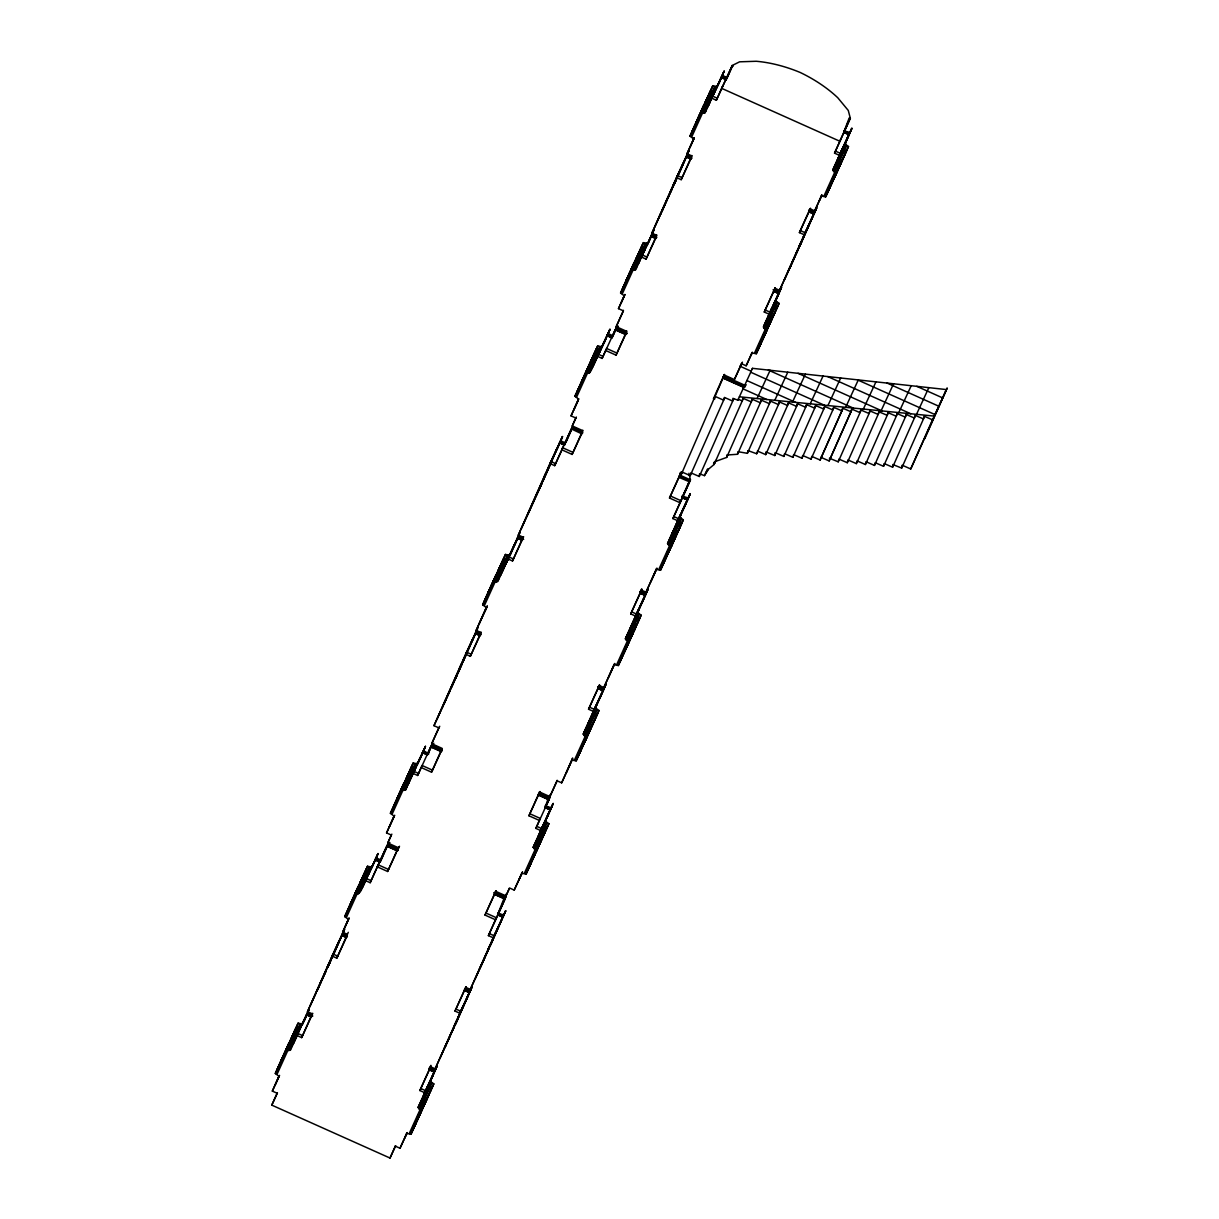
<?xml version="1.0" encoding="UTF-8"?>
<svg xmlns="http://www.w3.org/2000/svg" width="1219" height="1219" viewBox="0 0 1219 1219"><rect width="100%" height="100%" fill="white"/><g stroke="black" fill="none" stroke-linecap="round" stroke-linejoin="round"><path stroke-width="1.5" d="M373.943 863.25L378.027 853.559L361.327 890.068M419.869 759.452L425.461 746.318L423.435 750.538L428.768 753.891M478.016 627.724L442.604 707.035M559.567 443.64L562.523 436.6L527.644 514.784M598.986 353.54L609.957 329.267L607.001 336.398M430.459 1081.268L437.179 1065.711L428.57 1084.697M446.032 1045.216L445.621 1046.146L472.317 986.262L435.153 1068.819L430.414 1066.701M600.266 697.451L605.858 684.408L592.617 714.075M642.443 602.125L648.036 588.99L645.994 593.211L639.945 591.474M684.606 506.799L690.198 493.756L676.956 523.423M318.372 988.03L317.184 990.62M444.889 702.053L444.447 702.997M529.229 511.401L518.319 535.034L523.058 537.152M662.77 209.546L651.86 233.164L656.599 235.282M481.185 965.753L480.758 966.697L505.702 910.715L493.131 937.746L488.392 935.628L496.362 917.709L485.954 913.046M790.445 266.702L779.535 290.32L774.796 288.202M343.484 931.971L344.474 929.594M306.959 1013.827L312.247 1015.899L307.066 1013.583L296.933 1035.495L301.672 1037.613L312.795 1013.37M341.701 935.217L346.44 937.35L336.81 958.18L332.071 956.046L342.204 934.135L347.293 936.68M375.589 858.679L380.77 860.995L375.528 858.831M475.745 632.28L480.926 634.596L475.73 632.311L465.612 654.192L470.351 656.31L479.966 635.48L475.242 633.362M517.816 537.198L523.103 539.27L517.816 537.168L507.774 558.866L512.513 560.984L523.652 536.741M607.428 334.631L612.715 336.703M651.357 235.328L656.645 237.4M691.676 158.18L686.602 155.651L691.783 157.967L690.975 159.156L685.992 156.931M721.633 76.447L726.92 78.534L721.785 76.127M503.173 916.079L497.977 913.732L503.31 915.743M550.607 808.837L545.518 806.262M645.491 594.354L640.31 592.007L645.643 594.019M681.802 496.407L687.653 499.028L682.472 496.682L688.903 482.16M779.124 292.24L773.166 289.863M814.17 213.051L809.096 210.476L808.7 211.862L813.759 213.889L809.035 211.771L799.405 232.6L804.144 234.718L814.216 212.959L808.989 210.704M849.308 133.602L844.234 131.042L849.46 133.282L839.281 155.285L834.543 153.152L840.744 139.225M342.966 933.19L339.872 940.291M475.227 634.291L477.025 630.101M652.744 232.92L647.518 244.836M686.068 157.662L689.04 150.531L688.278 152.055M304.125 1021.095L306.533 1015.595M472.591 640.295L474.557 635.8M514.753 544.969L517.389 538.966M556.931 449.643L558.896 445.148M604.365 342.402L606.346 337.907M685.474 159.049L680.309 170.675M718.799 83.73L724.177 71.098L722.151 75.319L726.874 77.437M547.56 816.608L553.152 803.473L551.11 807.694L545.061 805.957M275.311 1073.482L288.888 1043.144L275.311 1073.482L278.907 1076.24M344.718 916.597L358.295 886.259L344.718 916.597L348.314 919.355M390.4 813.317L403.977 782.979L390.4 813.317L393.996 816.075M482.648 604.792L496.224 574.454L482.648 604.792L486.244 607.55M578.492 399.024L574.896 396.266L588.686 366.599M620.578 293.002L634.17 262.664L620.578 293.002L624.174 295.76M689.984 136.117L703.576 105.779L689.984 136.117L693.581 138.875M627.815 277.201L640.493 250.093M696.537 121.885L709.9 93.208M277.124 1069.474L298.106 1023.122L301.489 1023.869M355.323 892.628L358.584 893.618L370.896 866.983L367.513 866.221L347.171 912.3L349.503 906.113M416.578 763.703L413.195 762.957L392.853 809.02M484.461 600.799L505.443 554.432L508.826 555.178M576.709 392.274L597.691 345.906L601.074 346.653M622.406 288.994L643.388 242.642L646.756 243.389M691.798 132.109L712.795 85.757L716.163 86.503M295.211 1030.573L281.863 1059.25L285.718 1051.662M296.11 1027.587L286.419 1050.458L288.522 1045.887M364.618 873.688L351.255 902.35L366.37 868.781M412.266 766.172L396.952 799.085L412.052 765.502M502.548 561.883L489.2 590.56L493.055 582.972M503.447 558.912L489.825 590.27M582.301 380.115L596.548 348.451M628.852 276.027L630.985 271.182M632.448 268.195L642.245 245.187M710.784 90.221L697.177 121.58L700.575 114.22M276.18 1073.878L286.785 1049.909M345.587 916.978L356.192 893.009M391.269 813.713L401.874 789.744M483.516 605.188L494.122 581.219M575.764 396.663L586.369 372.694M621.461 293.398L632.052 269.429M690.868 136.498L701.458 112.529M277.063 1074.259L299.859 1023.899M346.47 917.374L369.266 867.014M392.152 814.094L414.948 763.734M484.4 605.584L507.195 555.209M576.648 397.059L599.443 346.684M622.33 293.779L645.125 243.419M691.737 136.894L714.532 86.534M285.916 1049.513L289.863 1050.123L308.742 1009.987M358.584 893.618L372.222 866.48M401.005 789.348L404.266 790.339L416.669 763.49L417.919 763.216M493.253 580.823L497.2 581.448L510.167 554.691M585.501 372.313L589.447 372.923L602.415 346.166L591.306 370.165M643.388 242.642L631.183 269.033L635.129 269.643L647.594 242.672L646.161 247.061M712.795 85.757L700.605 112.255L703.058 113.245L704.536 112.757L717.503 86L704.536 112.757M277.063 1093.214L272.325 1091.096L279.105 1075.874M289.863 1050.123L297.863 1033.468L302.602 1035.586M312.216 1013.781L307.478 1011.663L333 954.035L337.739 956.153M347.354 934.348L342.615 932.215L348.527 918.943M398.171 847.647L387.764 842.984L391.284 835.045L386.545 832.927L394.179 815.74M404.327 790.202L405.439 790.186L413.835 771.322L418.574 773.44M438.718 727.804L433.979 725.686L466.542 652.165L471.281 654.283M480.896 632.478L476.157 630.36L486.457 607.153M497.2 581.448L508.719 556.839L513.458 558.957M518.319 535.034L550.881 461.513L555.62 463.631M575.779 417.995L571.041 415.877L578.675 398.689M623.214 310.754L618.475 308.636L624.402 295.348M635.129 269.643L642.261 254.969L646.999 257.102M651.86 233.164L677.398 175.536L682.137 177.654M691.737 155.849L686.998 153.731L694.083 137.808M705.039 112.986L712.536 96.103L717.275 98.221M275.174 1084.956L279.303 1075.615M293.2 1044.211L303.622 1021.019M310.312 1005.507L338.76 941.571M345.449 926.074L349.015 918.029M362.607 887.31L372.145 866.115M389.379 826.772L394.651 815.252L386.545 832.927M408.289 784.046L419.595 758.873M436.829 719.53L472.302 639.716M478.991 624.204L487.28 605.66M500.537 575.52L514.464 544.39M521.168 528.894L556.641 449.064M573.875 409.736L578.629 399.162M592.784 366.995L604.075 341.823M621.324 302.495L624.875 294.449M638.466 263.731L648.005 242.52M654.71 227.024L683.158 163.087M689.847 147.59L694.083 138.204M707.873 106.83L718.296 83.639M316.772 991.458L344.642 929.03M368.382 874.815L378.027 853.559M414.064 771.551L425.461 746.318M484.766 611.709L487.051 606.727M506.312 563.026L519.599 533.358M644.241 251.221L653.887 229.964L648.508 242.505M660.485 214.529L689.025 150.531M713.648 94.335L724.177 71.098M302.495 1024.676L309.321 1009.058M327.713 967.475L344.459 929.609L342.615 933.236L347.354 935.369M371.902 867.76L377.844 854.153M417.584 764.313L425.294 746.912M455.86 677.81L457.369 674.381L455.449 678.556M458.131 672.659L466.511 653.719M466.801 653.369L477.117 629.735M510.426 554.767L518.669 535.994M538.569 490.846L541.708 483.73L539.788 487.905M542.47 482.008L562.523 436.509M602.079 347.263L609.957 329.267M677.398 177.029L674.336 183.962L675.707 180.961M678.968 173.631L688.095 152.832M717.93 85.589L723.233 73.399M395.672 1145.769L390.004 1158.05L271.791 1105.13L277.246 1092.894M301.672 1037.613L312.384 1013.461M336.81 958.18L348.284 932.322M365.456 880.59L370.195 882.708L378.164 864.804L388.571 869.452M422.978 751.59L428.219 753.753L423.008 751.468L412.891 773.349L417.629 775.467L422.079 765.502L432.501 770.164M421.149 767.528L431.556 772.191L442.101 748.359L431.694 743.697L438.947 727.362M470.351 656.31L481.078 632.158M512.513 560.984L523.241 536.832M565.174 444.158L560.085 441.628L549.952 463.54L554.691 465.658L562.645 447.754L573.067 452.401M582.667 430.597L572.26 425.934L576.008 417.553M607.519 334.387L597.386 356.298L602.125 358.416L606.574 348.451L616.997 353.114M626.596 331.309L616.189 326.646L623.442 310.312M653.887 229.964L641.316 256.996L646.055 259.114L656.782 234.962M686.541 155.803L676.469 177.563L681.192 179.681L691.92 155.529M834.543 153.152L850.359 118.426L848.287 110.472L837.773 97.749A87.631 45.514 23.9 0 0 800.258 72.5A87.631 45.514 23.9 0 0 756.252 61.27L739.613 61.819L732.147 65.521L725.96 79.418L721.237 77.285L711.606 98.13L716.345 100.248L722.547 86.305M370.195 882.708L387.764 844.005L389.943 842.558M582.667 431.617L572.26 426.955L564.321 444.828L559.582 442.71M374.995 859.959L379.962 862.183L387.566 845.041L398.217 849.765M422.429 752.717L427.412 754.942L431.496 745.754L442.147 750.477M559.491 442.908L564.458 445.133L572.061 427.991L582.712 432.715M606.925 335.667L611.908 337.892L615.991 328.703L626.536 333.64M721.145 77.498L726.113 79.723L732.055 66.359L733.244 66.116L732.147 65.521M381.471 859.41L387.794 845.102L388.419 845.559L387.764 844.005L398.171 848.668M428.113 753.967L431.724 745.815L432.349 746.272L431.694 744.718L433.873 743.255M565.875 442.573L572.29 428.052L572.915 428.509L572.26 426.955M613.309 335.332L616.22 328.764L626.642 333.427M727.499 77.208L732.36 66.237M398.765 847.251L397.257 850.649L386.85 845.986L377.22 866.816L387.627 871.478L398.354 847.327M581.905 433.903L571.345 428.936L561.715 449.765L572.122 454.428L582.85 430.277M605.645 350.478L616.052 355.14L626.779 330.989M387.566 845.041L386.987 846.291L397.409 850.953L399.512 846.245M485.01 915.073L494.64 894.243L505.047 898.906L495.432 919.736L485.01 915.073L495.843 890.876M539.347 820.433L528.939 815.77L539.667 791.619M679.379 476.035L678.815 477.284L689.543 481.855L679.912 502.685L669.505 498.022L680.339 473.825M724.269 374.523L713.435 398.735L714.563 399.238L715.309 396.525L723.629 400.137L724.376 397.424L732.68 401.021L732.924 398.339L737.83 400.167L744.245 386.225L743.819 387.185L723.065 377.89L681.177 474.694L680.05 474.191M494.64 894.243L496.148 890.845M528.939 815.77L540.078 791.542M681.558 471.814L669.505 498.022M723.065 377.89L724.574 374.492M681.924 471.997L690.244 475.593L724.558 398.11M434.787 1070.648L429.454 1068.636L430.901 1065.345M497.977 913.732L504.376 897.474L505.961 896.925L505.641 894.35M549.571 795.047L549.891 797.622L548.306 798.171L545.426 806.49L550.759 808.502M640.31 592.007L641.758 588.731M844.127 131.256L849.186 118.014L850.359 118.426M390.004 1158.05L395.459 1145.814M429.454 1068.636L434.741 1070.739L424.608 1092.651L419.869 1090.533L430.703 1066.335M469.924 991.215L459.746 1013.218L455.007 1011.084L465.841 986.887M493.924 892.902L505.306 897.748L497.702 914.89L502.67 917.115L498.022 914.799L488.392 935.628M495.554 891.241L505.961 895.904L509.481 887.965L514.22 890.083L522.357 872.454M550.714 808.593L540.581 830.505L535.842 828.387L540.291 818.421L529.869 813.759M549.038 798.323L538.524 793.874L549.236 798.46L545.137 807.648L550.104 809.873L545.457 807.557L549.891 797.622L539.484 792.959M539.484 791.939L549.891 796.601L557.159 780.282M603.466 689.344L593.287 711.347L588.548 709.229L599.382 685.032M645.598 594.11L635.465 616.022L630.726 613.904L641.56 589.706M687.76 498.784L677.627 520.696L672.888 518.578L680.857 500.659L670.45 495.996M672.888 518.578L682.518 497.748L687.257 499.866L682.198 497.84L689.802 480.697L679.09 476.126L689.512 480.789M723.979 374.903L734.387 379.551L741.655 363.232M775.772 300.697L781.562 287.12L768.991 314.152L764.267 312.034L775.101 287.836M799.405 232.6L810.239 208.403M849.673 118.746L843.853 132.429L848.82 134.654L844.173 132.322M419.869 1090.533L431.008 1066.29M455.007 1011.084L466.146 986.857M498.022 914.799L505.961 896.925L495.554 892.262L494.244 892.658M588.548 709.229L599.687 684.987M630.726 613.904L641.849 589.661M682.518 497.748L690.457 479.875L688.918 473.277M764.267 312.034L775.391 287.806M809.035 211.771L810.528 208.358M395.276 1146.134L400 1148.252L406.978 1132.771M421.622 1110.265L418.041 1107.507L427.442 1086.51M435.153 1068.819L462.595 1007.062M465.551 987.253L470.29 989.386L495.981 931.606M514.22 890.083L522.006 872.743M536.71 850.1L533.13 847.342L543.415 824.364M556.931 780.724L561.654 782.842L572.686 758.02L566.424 772.526M596.182 708.498L598.986 710.509L586.796 736.901L583.2 734.143L596.121 705.207M599.093 685.398L603.832 687.516L614.132 664.325M628.958 641.575L625.377 638.817L638.299 609.881M641.27 590.072L645.994 592.19L656.31 568.999M674.107 539.88L671.136 546.356L668.652 545.152L667.54 543.491L680.476 514.555M741.411 363.673L746.15 365.791L752.077 352.504M771.84 308.011L763.307 327.027L766.888 329.785M779.535 290.32L806.978 228.578M809.949 208.769L814.688 210.887L821.774 194.964M845.696 144.482L848.5 146.509L836.31 173.007L832.714 170.142L842.116 149.129M404.769 1137.936L406.841 1133.274M422.795 1097.191L433.217 1074M439.907 1058.503L468.37 994.567M475.06 979.07L501.756 919.096M518.989 879.768L522.524 871.768M537.884 837.042L549.19 811.854M587.969 723.842L601.896 692.697M608.601 677.2L614.757 663.441M630.132 628.516L644.074 597.371M650.763 581.874L656.934 568.115M672.309 533.191L686.251 502.045M750.919 355.476L752.352 352.261M768.061 316.711L777.615 295.516M784.305 280.02L812.753 216.068M819.442 200.571L821.758 195.36M837.468 159.826L847.891 136.635M480.835 966.576L505.702 910.715M543.659 824.532L553.136 803.473M572.199 760.031L572.58 759.147L561.654 782.842M614.376 664.705L614.757 663.822L603.832 687.516M635.206 617.987L648.02 589.006M656.538 569.38L656.904 568.557L645.994 592.19M770.423 312.14L772.099 308.331M773.836 304.217L781.562 287.135M816.715 207.687L790.08 267.51L816.715 207.687L814.673 211.908L808.624 210.171M840.592 153.518L842.878 148.52M843.243 147.331L851.852 128.254L845.148 143.888M430.17 1081.832L436.996 1066.214M455.388 1024.63L472.134 986.78M490.526 945.197L505.519 911.309M545.274 821.469L552.969 804.068M594.186 710.875L605.675 684.91M636.364 615.549L647.853 589.585M677.779 521.945L690.015 494.259M776.183 299.661L781.394 287.714M799.786 246.147L816.532 208.281M844.843 144.467L851.67 128.848M593.104 714.304L595.664 707.172M636.044 617.241L637.842 611.847M677.459 523.652L680.004 516.521L669.109 540.093M841.095 153.746L842.619 150.287M594.72 711.789L596.167 707.401L583.703 734.371M636.166 618.124L638.329 612.075L625.865 639.046M677.673 524.292L680.507 516.749L668.042 543.72M594.948 711.896L596.411 708.589L584.099 735.225M636.394 618.216L638.36 613.172M690.244 475.593L690.99 472.896L699.31 476.492L733.625 399.009M409.279 1133.457L432.075 1083.097M524.368 873.292L547.163 822.932M574.439 760.092L597.249 709.732M616.616 664.766L639.411 614.406M658.778 569.441L681.589 519.081M754.546 352.977L777.341 302.617M823.953 196.076L846.748 145.716M410.148 1133.838L420.753 1109.869M525.237 873.688L535.842 849.719M575.322 760.488L585.912 736.52M617.484 665.163L628.09 641.194M659.662 569.837L670.252 545.868M755.414 353.358L766.02 329.404M824.821 196.472L835.426 172.504M412.83 1130.226L426.65 1099.462L413.058 1128.596M527.934 870.076L541.739 839.312L528.147 868.446M578.004 756.877L591.809 726.113L578.233 755.247M620.181 661.551L633.362 632.524M662.572 564.595L679.699 527.781M758.111 349.746L771.917 318.997L758.325 348.116M827.518 192.861L841.323 162.097L827.731 191.231M406.582 1133.396L411.016 1134.234L432.669 1086.419M521.671 873.231L526.105 874.069L547.773 826.253M571.741 760.031L576.191 760.869L597.843 713.054L586.263 737.541M613.919 664.705L618.353 665.544L640.021 617.728M656.081 569.38L660.53 570.218L682.183 522.402M751.849 352.916L756.298 353.754L777.951 305.939M821.256 196.03L825.69 196.868L846.489 150.973M663.212 564.29L676.149 535.461M431.008 1081.847L433.827 1083.874L420.753 1111.972M546.112 821.697L548.916 823.709L535.842 851.807M598.986 710.509L586.278 738.973C570.964 769.494 596.533 718.052 582.712 745.083L582.926 745.754M626.276 639.899L638.573 613.264L641.164 615.184L628.09 643.282M680.522 517.846L683.326 519.858L670.267 547.956M776.29 301.367L779.093 303.394L766.035 331.492M835.777 174.957L848.5 146.509M737.83 400.167L738.257 399.207L742.173 400.96L742.92 398.263L751.239 401.859L751.986 399.146L760.306 402.758L761.052 400.045L769.357 403.657L770.103 400.944L778.423 404.556L779.17 401.843L787.489 405.455L788.236 402.742L796.556 406.354L797.302 403.641L805.622 407.253L806.353 404.54L814.673 408.152L815.42 405.439L823.739 409.051L824.486 406.338L832.806 409.934L833.552 407.237L841.872 410.833L842.603 408.136L850.923 411.732L851.67 409.035L859.989 412.632L860.736 409.934L869.056 413.531L869.802 410.833L878.122 414.43L878.853 411.732L887.173 415.329L887.92 412.616L896.239 416.228L896.986 413.515L905.306 417.127L906.052 414.414L914.372 418.026L915.103 415.313L923.423 418.925L924.17 416.212L932.489 419.824L947.209 387.977L910.73 468.995L902.883 465.49L901.908 465.414L901.679 468.096L892.841 464.515L892.613 467.212L884.293 463.601M723.309 376.747L722.73 377.997L743.971 387.49L746.119 384.671L744.733 385.204L745.388 386.758L723.019 376.839L744.779 386.301M752.077 369.296L752.504 368.336L946.462 389.577M744.672 386.53L745.373 384.96M699.31 476.492L699.538 473.795L704.445 475.639L708.635 469.071L714.09 464.469L743.118 398.933M714.09 464.469L715.02 462.443L713.542 463.51L715.934 461.3L726.661 457.415L752.169 399.832M727.286 454.977L737.51 454.276L761.235 400.731M738.196 451.716L747.384 453.331L770.301 401.63M748.116 450.664L756.664 453.742L779.368 402.529M757.41 451.03L765.73 454.626L788.419 403.428M765.959 451.929L774.796 455.525L797.485 404.327M775.543 452.828L783.863 456.424L806.551 405.226M784.594 453.727L792.914 457.323L815.618 406.125M792.914 457.323L793.66 454.626L801.98 458.222L824.669 407.024M802.727 455.525L811.046 459.121L833.735 407.923M811.046 459.121L811.793 456.424L820.113 460.02L841.872 410.833M820.113 460.02L842.801 408.822M820.859 457.308L829.164 460.919L850.923 411.732M829.164 460.919L851.868 409.721M830.109 458.893L829.408 458.222L838.23 461.818L860.919 410.605M838.23 461.818L838.977 459.106L847.296 462.717L869.985 411.504M848.043 460.005L856.363 463.616L879.051 412.403M856.363 463.616L857.109 460.904L865.414 464.515L888.118 413.302M866.16 461.803L874.48 465.414L897.169 414.201M874.48 465.414L875.227 462.702L883.546 466.313L906.235 415.1M892.613 467.212L915.301 415.999M901.679 468.096L924.368 416.898M910.73 468.995L932.489 419.824M547.514 470.9L550.424 464.348M463.159 661.551L466.085 654.999M339.263 941.662L332.558 956.686M679.638 172.184L672.766 187.513M542.745 481.566L546.782 472.545M458.405 672.218L461.727 664.797M651.495 235.008L656.538 237.629M672.111 188.991L668.073 197.889M560.13 441.537L565.266 443.945M542.044 483.105L532.566 504.102M487.036 606.757L476.157 630.36M454.23 681.497L457.704 673.757M327.667 967.566L331.187 959.734M454.184 681.589L450.847 688.964M325.656 972.046L321.725 980.731M667.418 199.337L664.203 206.438M450.207 690.411L444.524 702.875M531.941 505.504L528.863 512.224M321.085 982.133L318.007 988.853M662.405 210.354L663.608 207.733M711.424 89.932L709.26 93.513M692.438 131.82L694.769 125.633M703.058 108.857L700.468 113.382M703.058 113.245L715.263 86.854M631 270.039L639.533 252.196L635.922 258.9M640.904 249.225L642.443 245.857M703.622 113.032L715.934 86.397M631.503 270.054L638.162 255.487M703.851 113.138L717.001 85.772M623.031 288.705L625.362 282.518M628.974 275.829L631.168 271.121M708.254 105.977L710.174 101.817M712.094 97.642L714.029 93.482M716.589 87.92L717.869 85.147M719.804 80.987L721.739 76.203M584.602 374.675L581.219 383.223M585.608 372.633L597.691 345.906M574.896 396.266L588.929 366.584M686.998 153.731L694.266 138.021M584.815 375.361L580.594 383.528M585.958 372.984L594.064 353.83M596.761 349.122L594.171 353.678M577.349 391.969L579.894 386.484M582.514 380.785L584.846 375.742M633.651 270.146L645.857 243.739M673.101 185.41L675.036 181.25M677.596 175.688L678.876 172.915M680.812 168.755L682.731 164.58M684.651 160.42L686.587 156.261M634.23 269.917L646.527 243.282M634.459 270.024L647.594 242.672M658.946 217.241L660.85 213.127M662.77 208.952L664.705 204.792M666.625 200.617L668.561 196.457M670.48 192.282L672.4 188.122M587.969 373.41L600.175 347.019M635.632 269.871L640.386 259.556M641.026 258.169L645.019 249.545M649.514 239.853L651.449 235.694M588.533 373.197L600.845 346.562M618.475 308.636L624.951 294.648M588.762 373.288L601.912 345.937M505.443 554.432L493.756 580.96M504.087 558.607L501.923 562.203M602.826 345.206L604.761 341.046M606.681 336.871L608.479 332.97M485.101 600.495L487.006 596.381M716.345 100.248L725.96 79.418M732.055 66.359L721.618 88.332L839.815 141.236L849.78 119.066M726.113 79.723L726.692 78.473M571.041 415.877L578.294 400.167M543.857 477.406L545.762 473.277M547.681 469.117L549.617 464.942M551.537 460.782L553.456 456.607M555.392 452.447L557.312 448.287M559.231 444.112L561.045 440.211M681.192 179.681L690.823 158.851L686.084 156.733M495.722 581.935L507.927 555.544M496.285 581.722L508.597 555.087M528.238 512.894L530.158 508.734M532.093 504.559L534.013 500.399M535.933 496.24L537.869 492.065M496.514 581.813L509.664 554.462M413.195 762.957L401.508 789.485M646.055 259.114L655.685 238.284L650.946 236.166M656.401 237.355L655.822 238.589L650.855 236.364M409.34 772.511L406.034 778.56M501.695 572.732L503.599 568.603M505.519 564.443L507.439 560.268M509.374 556.108L511.294 551.933M513.214 547.773L515.149 543.613M517.069 539.438L518.867 535.537M397.333 798.978L399.817 792.396M402.087 788.693L404.754 781.851M406.034 780.13L407.893 774.918M497.687 581.661L508.628 558.012M616.189 326.646L623.442 310.936M367.513 866.221L355.826 892.75M602.125 358.416L615.275 329.648L625.682 334.296L616.052 355.14M355.14 893.618L362.5 877.512M611.908 337.892L612.471 336.642M366.584 869.452L363.993 873.993M459.517 668.058L461.422 663.928M463.342 659.769L465.277 655.593M471.052 643.099L472.972 638.939M474.892 634.764L476.705 630.863M354.028 896.971L350.417 903.858L354.775 895.34M355.628 893.649L362.211 878.183M351.895 902.06L355.095 894.015M355.826 893.557L357.578 888.636M403.474 790.461L415.679 764.069M404.038 790.247L416.349 763.597M443.899 703.546L445.819 699.386M448.394 693.824L449.674 691.051M451.594 686.891L452.874 684.103M572.26 425.934L576.358 417.081M433.979 725.686L442.817 706.563M443.701 704.658L444.28 703.409M404.952 789.973L417.416 762.987M554.691 465.658L563.528 446.535M571.482 429.24L572.29 428.052M564.458 445.133L565.037 443.884M405.439 790.186L409.569 781.272M410.635 778.926L416.41 766.416M418.33 762.256L420.265 758.096M422.185 753.921L423.389 751.315M298.106 1023.122L286.419 1049.635M357.792 893.725L369.997 867.334M285.734 1050.504L293.093 1034.398M291.143 1039.411L294.48 1031.045M296.735 1027.297L294.587 1030.878M358.356 893.512L371.734 866.252M284.591 1053.947L281.01 1060.743L285.231 1052.576M286.221 1050.534L293.444 1034.763M277.764 1069.185L279.669 1065.071M282.488 1058.961L286.038 1051.266M371.765 867.517L373.7 863.342M375.62 859.182L377.006 856.18M342.615 932.215L349.076 918.227M288.385 1050.626L300.59 1024.219M480.697 634.535L480.118 635.785L475.151 633.56M326.86 967.932L328.764 963.802M331.324 958.256L332.604 955.483M334.539 951.308L336.459 947.148M338.379 942.973L340.314 938.813M288.949 1050.397L301.261 1023.762M289.177 1050.504L302.327 1023.152M316.498 991.519L318.433 987.344M320.353 983.184L322.288 979.009M324.208 974.85L326.128 970.674M328.063 966.515L329.983 962.355M307.478 1011.663L316.3 992.54M431.694 743.697L439.739 726.28M290.351 1050.351L297.466 1034.916M303.241 1022.421L305.177 1018.246M417.629 775.467L430.779 746.698L441.187 751.346L431.556 772.191M427.412 754.942L427.976 753.692M431.496 745.754L430.916 747.003L441.339 751.666L441.903 750.416M272.325 1091.096L279.578 1075.402M431.724 745.815L442.04 750.691M387.764 842.984L391.863 834.131M379.962 862.183L380.541 860.934M387.794 845.102L398.11 849.978M572.122 454.428L581.753 433.598M271.791 1105.13L277.475 1092.849M387.627 871.478L396.465 852.355M397.409 850.953L397.988 849.704M681.177 474.694L681.741 472.393M538.813 793.798L538.234 795.047L548.657 799.71L549.236 798.46M494.701 892.963L505.108 897.626M494.884 893.085L494.32 894.335L504.727 898.997L505.306 897.748M773.943 289.924L779.032 292.453M774.141 290.046L773.562 291.295L778.53 293.52L773.882 291.204M734.387 379.551L742.432 362.15M832.714 170.142L845.559 142.303M847.479 138.143L849.399 133.968M689.223 481.947L688.872 480.423L690.457 479.875L680.05 475.212L679.791 473.109M833.202 170.355L845.178 143.156M814.688 210.887L821.941 195.177M682.198 497.84L682.777 496.59M833.385 171.117L845.681 143.385M833.613 171.224L845.925 144.589M798.933 246.588L800.837 242.474M802.757 238.315L804.677 234.139M806.612 229.98L808.532 225.805M810.452 221.645L812.387 217.47M814.307 213.31L815.694 210.308M833.826 171.788L846.016 145.396M788.571 270.176L790.506 266.016M792.426 261.841L794.346 257.681M796.281 253.506L798.201 249.346M800.121 245.171L802.056 241.012M640.6 591.916L640.021 593.165L644.988 595.39L640.341 593.074M777.189 297.009L779.124 292.85M746.15 365.791L752.199 352.702M763.81 327.256L775.772 300.057L764.237 325.001L765.136 326.082M763.978 328.002L776.274 300.27M764.206 328.109L776.518 301.474M846.276 150.303L844.965 154.264M598.422 687.242L597.859 688.491L602.826 690.716L598.179 688.4M827.305 192.191L830.474 186.385M764.42 328.688L776.625 302.282M825.69 196.868L841.796 160.466M549.891 796.601L557.144 780.907M535.842 828.387L548.977 799.603L538.569 794.94M671.532 534.562L673.437 530.433M675.372 526.273L677.292 522.098M679.212 517.938L681.147 513.778M683.067 509.603L684.987 505.443M686.922 501.268L688.72 497.367M667.54 543.491L668.484 541.48L669.383 542.562M775.772 309.596L777.311 306.228M757.898 349.076L761.067 343.27M767.208 328.932L771.962 318.311M772.13 317.809L774.065 314.67M779.093 303.394L766.903 329.892L769.875 323.416M756.298 353.754L773.44 314.99M505.961 895.904L509.268 888.758M668.21 544.482L680.613 517.618M668.439 544.573L680.751 517.938M625.377 638.817L638.969 609.104M640.889 604.929L642.824 600.769M644.744 596.594L646.542 592.693M668.652 545.152L680.857 518.761M626.048 639.807L638.451 612.944M464.896 989.112L464.317 990.361L469.285 992.586L464.637 990.255M583.2 734.143L596.807 704.43M598.727 700.255L600.647 696.095M602.582 691.92L604.38 688.019M626.49 640.478L638.68 614.086M752.504 368.336L744.733 385.204L723.979 375.909M681.543 522.707L679.806 527.629M743.971 387.49L745.053 385.082M429.743 1068.545L429.164 1069.794L434.147 1072.019L429.499 1069.703M583.871 735.133L596.274 708.269M683.326 519.858L670.999 547.483M660.53 570.218L672.751 542.577M704.445 475.639L707.431 469.147M584.312 735.804L596.518 709.412M533.13 847.342L546.082 820.6L533.8 848.333M546.005 819.412L547.941 815.252M549.86 811.077L551.658 807.176M636.455 624.372L633.697 631.457M639.381 618.033L637.628 622.955M533.617 847.571L546.082 820.6M619.968 660.881L621.903 656.675M641.164 615.184L628.974 641.682L631.945 635.206M618.353 665.544L634.459 629.156M534.029 848.424L546.325 821.789M487.92 949.616L489.825 945.502M491.745 941.327L493.68 937.167M495.6 933.007L497.52 928.832M499.455 924.672L501.375 920.497M503.295 916.338L504.681 913.336M534.242 849.003L546.432 822.596M590.209 728.84L586.796 737.007M597.203 713.359L595.741 717.61M479.326 969.227L481.246 965.067M483.181 960.892L485.101 956.732M487.021 952.572L488.956 948.397M490.876 944.237L492.796 940.062M577.791 756.207L580.975 750.401M470.29 989.386L480.926 966.362M576.191 760.869L588.548 732.893M454.535 1025.088L456.439 1020.973M458.359 1016.798L460.294 1012.639M462.214 1008.463L464.134 1004.304M466.069 1000.129L467.989 995.969M469.909 991.809L471.296 988.807M444.188 1048.675L446.108 1044.5M448.028 1040.34L449.963 1036.165M451.883 1032.005L453.803 1027.83M455.738 1023.67L457.658 1019.511M532.231 859.273C543.644 835.533 522.357 881.383 535.217 853.163M540.139 842.039L536.817 850.435M540.901 840.5L545.274 831.632M545.822 829.377L547.133 826.558M527.72 869.406L530.89 863.601M548.916 823.709L536.528 851.106L544.207 832.897M418.041 1107.507L430.993 1080.75L418.711 1108.482M430.916 1079.577L432.852 1075.402M434.772 1071.242L436.158 1068.24M526.105 874.069L538.478 846.093M418.528 1107.736L430.993 1080.75M400 1148.252L407.268 1132.558M418.94 1108.589L431.236 1081.954M419.153 1109.153L431.343 1082.762M432.044 1086.708L430.292 1091.63M412.632 1129.556L415.801 1123.75M433.827 1083.874L421.637 1110.372L424.608 1103.896M411.016 1134.234L427.122 1097.831M726.661 457.415L727.606 455.388L726.661 455.266M757.075 398.537L770.149 370.271M737.51 454.276L738.013 452.112M747.384 453.331L747.933 451.06M774.796 400.289L787.779 372.206M756.664 453.742L757.608 451.716M765.73 454.626L766.294 452.325M792.502 402.057L805.409 374.126M774.796 455.525L775.025 452.828M783.863 456.424L784.411 454.123M810.224 403.809L823.038 376.062M801.98 458.222L802.544 455.921M827.93 405.561L840.668 377.997M845.651 407.314L858.298 379.917M863.357 409.066L875.943 381.852M847.296 462.717L847.86 460.401M881.078 410.818L893.573 383.787M865.414 464.515L865.978 462.199M898.784 412.586L911.202 385.722M883.546 466.313L884.11 463.997M916.505 414.338L928.832 387.642M688.004 152.634L686.998 154.752L691.737 156.87M477.147 629.263L476.157 631.381L480.896 633.499M609.607 329.953L607.931 333.488L612.669 335.606M562.172 437.194L560.496 440.729L565.235 442.847M519.995 532.52L518.319 536.055L523.652 539.423M309.154 1009.134L307.462 1012.684L312.795 1016.036M851.852 128.254L849.826 132.475L843.777 130.738M690.198 493.665L688.171 497.885L682.122 496.148M605.858 684.316L603.832 688.537L597.782 686.8M472.317 986.186L470.29 990.392L465.551 988.274M437.179 1065.619L435.153 1069.84L429.103 1068.103M705.557 473.216L708.178 469.056M713.877 462.565L716.498 460.081M618.368 326.204L616.189 327.667L611.755 337.587L607.016 335.469M708.3 95.6L705.329 102.015M642.017 246.817L640.341 250.428M844.858 154.432L841.034 162.767M636.455 258.23L636.836 257.224M839.281 166.531L836.31 173.007M590.773 361.51L591.154 360.489M582.072 381.745L594.796 353.358M763.246 336.993L765.502 332.132M493.116 582.057L495.219 577.516M674.137 539.209L674.534 538.387M634.611 629.766L634.23 630.787M620.395 659.921L633.484 630.756M595.36 718.433L592.449 725.092M542.364 838.291L541.983 839.312M291.189 1038.71L291.57 1037.704M427.275 1098.456L426.894 1099.462M773.486 289.619L779.535 291.341M497.626 913.199L503.676 914.936M700.895 113.169L707.767 97.032L700.696 112.468M843.472 157.784L836.112 173.89M836.066 174.287L831.388 184.13M834.908 175.246L832.227 181.067M771.094 320.033L771.475 319.226M766.66 331.172L761.982 341.015M670.237 548.626C656.355 577.334 679.684 529.29 666.869 555.315L667.067 555.986M500.14 566.393L493.07 581.829L500.78 566.073M497.992 570.705L501.817 562.355M636.135 626.475L628.775 642.581M628.73 642.977L624.052 652.805M627.572 643.922L624.89 649.757M396.586 800.609L408.533 774.598M360.062 882.495L363.887 874.16M428.798 1095.15L421.439 1111.256M421.393 1111.652L416.715 1121.495M420.235 1112.612L417.553 1118.432M739.369 396.784L934.211 416.09M835.487 151.141L840.211 153.259M705.969 110.959L704.567 111.005M833.644 168.115L834.543 169.197M800.334 230.574L805.073 232.692M651.86 234.185L656.599 236.303M765.197 310.007L769.936 312.125M916.779 386.332L942.622 397.897M636.562 267.845L635.16 267.89M887.082 383.071L938.782 406.217M857.399 379.825L934.927 414.536M827.716 376.58L910.806 413.774M798.018 373.319L882.007 410.925M768.336 370.073L853.209 408.06M739.811 366.142L751.194 371.231M750.721 372.222L824.394 405.211M746.866 380.541L795.596 402.361M625.835 334.615L615.412 329.953L616.844 329.221L616.189 327.667L626.596 332.33L627.191 333.564M743.026 388.861L766.797 399.497M603.07 356.39L598.331 354.272L589.447 372.923M590.88 371.109L589.478 371.17M680.979 472.164L682.107 472.667M572.199 428.28L582.606 432.928M673.833 516.551L678.572 518.669M517.405 538.036L522.143 540.154M517.313 538.234L522.296 540.459M631.655 611.877L636.394 613.995M498.632 579.634L497.23 579.695M626.307 636.79L627.206 637.872M589.493 707.203L594.217 709.321M584.13 732.116L585.044 733.198M442.101 749.38L431.694 744.718L427.259 754.637L422.521 752.519M536.771 826.36L541.51 828.478M406.384 788.16L404.982 788.221M534.059 845.316L534.958 846.397M376.001 857.78L380.739 859.898M375.086 859.761L379.825 861.879M371.125 880.682L366.386 878.564L359.255 893.237M489.337 933.602L494.076 935.72M360.702 891.439L359.3 891.485M342.189 934.181L347.385 936.466M464.698 988.975L469.787 991.535L464.591 989.188M341.61 935.43L346.577 937.655M455.952 1009.073L460.691 1011.191M306.548 1014.665L311.287 1016.783M306.472 1014.863L311.439 1017.088M420.799 1088.506L425.538 1090.624M291.295 1048.325L289.893 1048.37M418.97 1105.481L419.869 1106.562M771.627 319.652L774.598 313.237M587.756 368.321L586.232 371.612M545.03 831.114L546.691 827.518M426.36 1100.132L429.332 1093.717M946.035 390.537A454.077 3.291 -65.9 0 1 924.703 438.764M603.42 689.436L598.133 687.333L603.42 689.436M699.691 114.51L695.683 123.378L699.691 114.51M630.284 271.395L626.276 280.263L630.284 271.395M492.354 583.2L488.347 592.053L492.354 583.2M677.81 531.118L670.953 547.255L677.81 531.118"/></g></svg>
